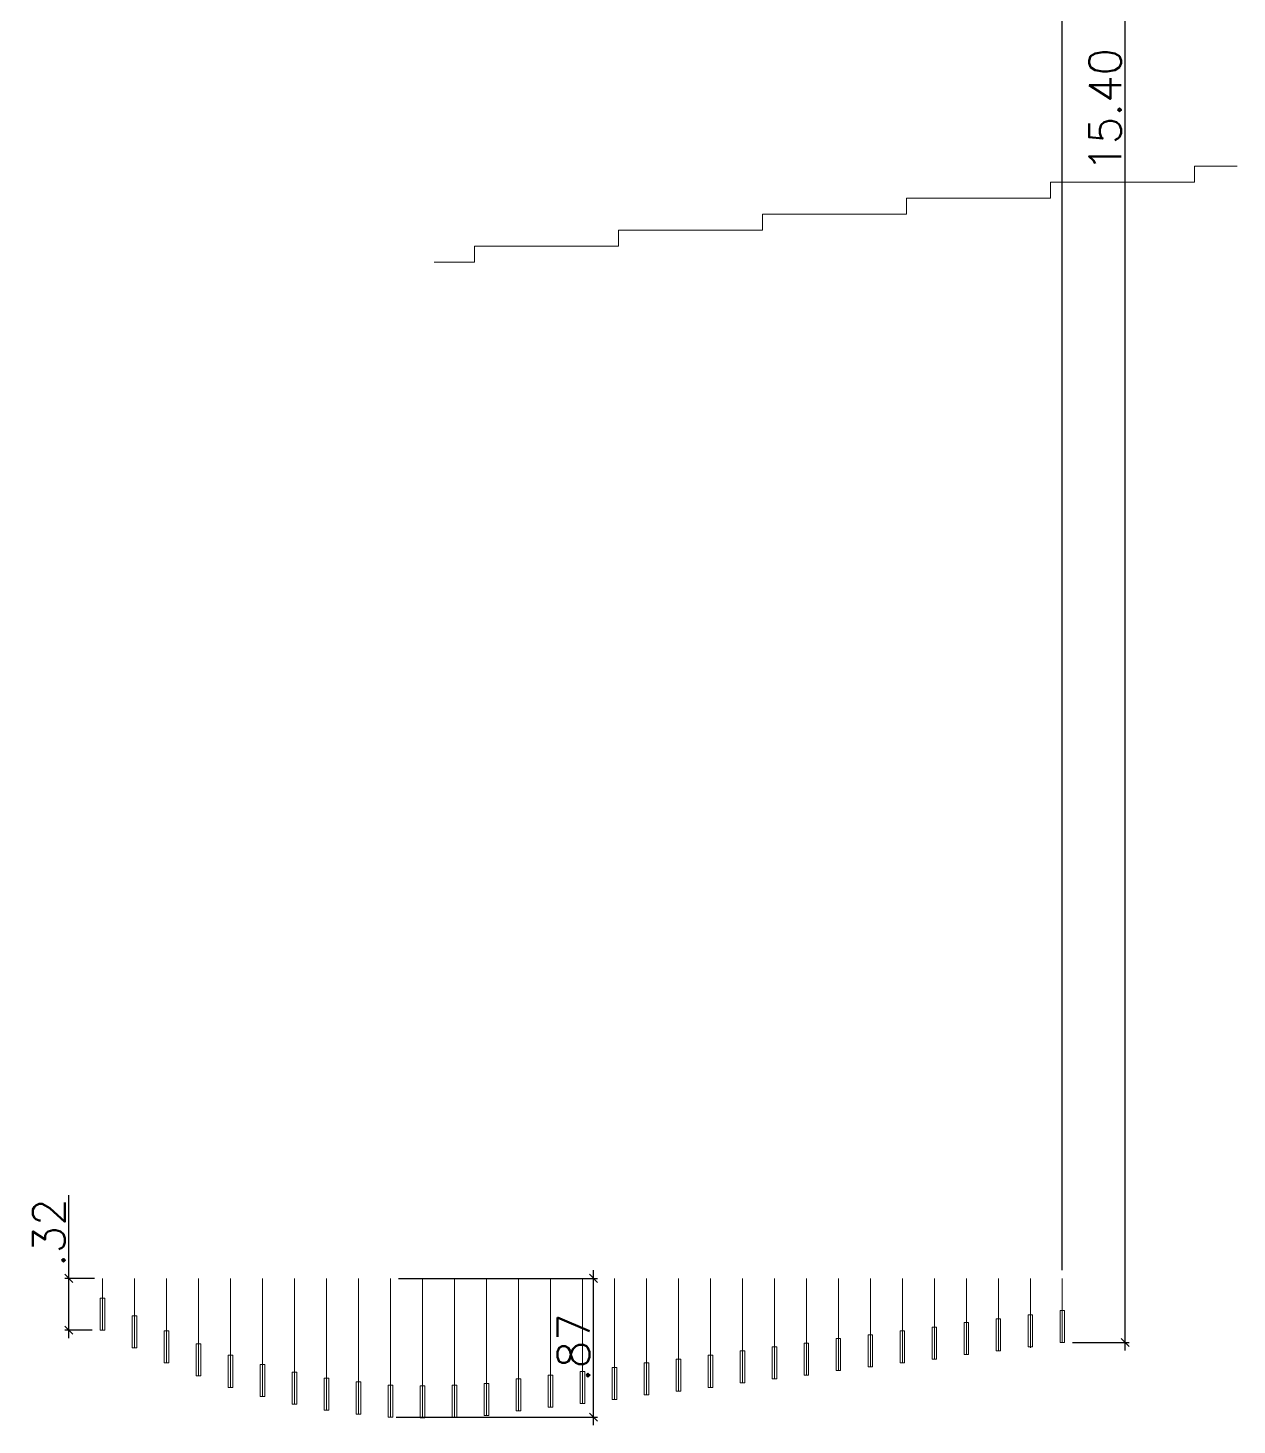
# Model space of a CAD drawing. Header units: millimetres. Extents: x 182 to 575, y -105 to 95.
# Drawn here: x 368.3 to 375.86, y -14.69 to -5.96 of the extents above; entities that cross this region are included whole.
import ezdxf

# ---------------------------------------------------------------- set-up
doc = ezdxf.new("R2010")
doc.units = ezdxf.units.MM
doc.header["$MEASUREMENT"] = 0
doc.layers.add('PDF_Geometry', color=7, linetype='Continuous')
doc.styles.add('SIMPLEX', font='simplex', dxfattribs={"height": 0.2})
doc.dimstyles.new('SA-25', dxfattribs={"dimtxt": 0.05, "dimasz": 0.05, "dimexe": 0.025, "dimexo": 0.05, "dimgap": 0.025, "dimtad": 1, "dimzin": 4, "dimdsep": 46, "dimtxsty": 'SIMPLEX', "dimblk": 'OBLIQUE', "dimcen": 0.025, "dimdle": 0.05, "dimclrt": 2, "dimaunit": 1, "dimadec": 3, "dimazin": 0, "dimtfac": 1, "dimtofl": 0, "dimtmove": 0, "dimatfit": 3, "dimldrblk": 'OPEN30', "dimfxl": 1, "dimtolj": 1, "dimtzin": 0, "dimarcsym": 0})

# ---------------------------------------------------------------- blocks, each defined once
blk = doc.blocks.new('A$C3405ee56')
at = {"layer": 'PDF_Geometry', "lineweight": 13}
for points in [[(0.2, 0), (0.2, -0.3238)], [(0.4, 0), (0.4, -0.4333)], [(0.6, 0), (0.6, -0.5286)], [(0.8, 0), (0.8, -0.6095)], [(1, 0), (1, -0.681)], [(1.2, 0), (1.2, -0.7381)], [(1.4, 0), (1.4, -0.7857)], [(1.6, 0), (1.6, -0.8238)], [(1.8, 0), (1.8, -0.8476)], [(2, 0), (2, -0.8667)], [(2.2, 0), (2.2, -0.8714)], [(2.4, 0), (2.4, -0.8667)], [(2.6, 0), (2.6, -0.8571)], [(2.8, 0), (2.8, -0.8286)], [(3, 0), (3, -0.8048)], [(3.2, 0), (3.2, -0.781)], [(3.4, 0), (3.4, -0.7571)], [(3.6, 0), (3.6, -0.7286)], [(3.8, 0), (3.8, -0.7048)], [(4, 0), (4, -0.681)], [(4.2, 0), (4.2, -0.6524)], [(4.4, 0), (4.4, -0.6286)], [(4.6, 0), (4.6, -0.6048)], [(4.8, 0), (4.8, -0.5762)], [(5, 0), (5, -0.5524)], [(5.2, 0), (5.2, -0.5286)], [(5.4, 0), (5.4, -0.5048)], [(5.6, 0), (5.6, -0.4762)], [(5.8, 0), (5.8, -0.4524)], [(6, 0), (6, -0.4333)], [(6.2, 0), (6.2, -0.4)]]:
    blk.add_lwpolyline(points, dxfattribs=at)
for points in [[(0.1857, -0.1238), (0.2, -0.1238), (0.2, -0.3238), (0.1857, -0.3238)], [(0.2143, -0.1238), (0.2, -0.1238), (0.2, -0.3238), (0.2143, -0.3238)], [(0.3857, -0.2333), (0.4, -0.2333), (0.4, -0.4333), (0.3857, -0.4333)], [(0.4143, -0.2333), (0.4, -0.2333), (0.4, -0.4333), (0.4143, -0.4333)], [(5.7857, -0.2524), (5.8, -0.2524), (5.8, -0.4524), (5.7857, -0.4524)], [(5.8143, -0.2524), (5.8, -0.2524), (5.8, -0.4524), (5.8143, -0.4524)], [(5.9857, -0.2286), (6, -0.2286), (6, -0.4286), (5.9857, -0.4286)], [(6.0143, -0.2286), (6, -0.2286), (6, -0.4286), (6.0143, -0.4286)], [(6.1857, -0.2), (6.2, -0.2), (6.2, -0.4), (6.1857, -0.4)], [(6.2143, -0.2), (6.2, -0.2), (6.2, -0.4), (6.2143, -0.4)], [(0.5857, -0.3286), (0.6, -0.3286), (0.6, -0.5286), (0.5857, -0.5286)], [(0.6143, -0.3286), (0.6, -0.3286), (0.6, -0.5286), (0.6143, -0.5286)], [(5.1857, -0.3286), (5.2, -0.3286), (5.2, -0.5286), (5.1857, -0.5286)], [(5.2143, -0.3286), (5.2, -0.3286), (5.2, -0.5286), (5.2143, -0.5286)], [(5.3857, -0.3048), (5.4, -0.3048), (5.4, -0.5048), (5.3857, -0.5048)], [(5.4143, -0.3048), (5.4, -0.3048), (5.4, -0.5048), (5.4143, -0.5048)], [(5.5857, -0.2762), (5.6, -0.2762), (5.6, -0.4762), (5.5857, -0.4762)], [(5.6143, -0.2762), (5.6, -0.2762), (5.6, -0.4762), (5.6143, -0.4762)], [(0.7857, -0.4095), (0.8, -0.4095), (0.8, -0.6095), (0.7857, -0.6095)], [(0.8143, -0.4095), (0.8, -0.4095), (0.8, -0.6095), (0.8143, -0.6095)], [(4.3857, -0.4286), (4.4, -0.4286), (4.4, -0.6286), (4.3857, -0.6286)], [(4.4143, -0.4286), (4.4, -0.4286), (4.4, -0.6286), (4.4143, -0.6286)], [(4.5857, -0.4048), (4.6, -0.4048), (4.6, -0.6048), (4.5857, -0.6048)], [(4.6143, -0.4048), (4.6, -0.4048), (4.6, -0.6048), (4.6143, -0.6048)], [(4.7857, -0.3762), (4.8, -0.3762), (4.8, -0.5762), (4.7857, -0.5762)], [(4.8143, -0.3762), (4.8, -0.3762), (4.8, -0.5762), (4.8143, -0.5762)], [(4.9857, -0.3524), (5, -0.3524), (5, -0.5524), (4.9857, -0.5524)], [(5.0143, -0.3524), (5, -0.3524), (5, -0.5524), (5.0143, -0.5524)], [(0.9857, -0.481), (1, -0.481), (1, -0.681), (0.9857, -0.681)], [(1.0143, -0.481), (1, -0.481), (1, -0.681), (1.0143, -0.681)], [(3.7857, -0.5048), (3.8, -0.5048), (3.8, -0.7048), (3.7857, -0.7048)], [(3.8143, -0.5048), (3.8, -0.5048), (3.8, -0.7048), (3.8143, -0.7048)], [(3.9857, -0.481), (4, -0.481), (4, -0.681), (3.9857, -0.681)], [(4.0143, -0.481), (4, -0.481), (4, -0.681), (4.0143, -0.681)], [(4.1857, -0.4524), (4.2, -0.4524), (4.2, -0.6524), (4.1857, -0.6524)], [(4.2143, -0.4524), (4.2, -0.4524), (4.2, -0.6524), (4.2143, -0.6524)], [(1.1857, -0.5381), (1.2, -0.5381), (1.2, -0.7381), (1.1857, -0.7381)], [(1.2143, -0.5381), (1.2, -0.5381), (1.2, -0.7381), (1.2143, -0.7381)], [(1.3857, -0.5857), (1.4, -0.5857), (1.4, -0.7857), (1.3857, -0.7857)], [(1.4143, -0.5857), (1.4, -0.5857), (1.4, -0.7857), (1.4143, -0.7857)], [(2.9857, -0.6048), (3, -0.6048), (3, -0.8048), (2.9857, -0.8048)], [(3.0143, -0.6048), (3, -0.6048), (3, -0.8048), (3.0143, -0.8048)], [(3.1857, -0.581), (3.2, -0.581), (3.2, -0.781), (3.1857, -0.781)], [(3.2143, -0.581), (3.2, -0.581), (3.2, -0.781), (3.2143, -0.781)], [(3.3857, -0.5571), (3.4, -0.5571), (3.4, -0.7571), (3.3857, -0.7571)], [(3.4143, -0.5571), (3.4, -0.5571), (3.4, -0.7571), (3.4143, -0.7571)], [(3.5857, -0.5286), (3.6, -0.5286), (3.6, -0.7286), (3.5857, -0.7286)], [(3.6143, -0.5286), (3.6, -0.5286), (3.6, -0.7286), (3.6143, -0.7286)], [(1.5857, -0.6238), (1.6, -0.6238), (1.6, -0.8238), (1.5857, -0.8238)], [(1.6143, -0.6238), (1.6, -0.6238), (1.6, -0.8238), (1.6143, -0.8238)], [(1.7857, -0.6476), (1.8, -0.6476), (1.8, -0.8476), (1.7857, -0.8476)], [(1.8143, -0.6476), (1.8, -0.6476), (1.8, -0.8476), (1.8143, -0.8476)], [(1.9857, -0.6667), (2, -0.6667), (2, -0.8667), (1.9857, -0.8667)], [(2.0143, -0.6667), (2, -0.6667), (2, -0.8667), (2.0143, -0.8667)], [(2.1857, -0.6714), (2.2, -0.6714), (2.2, -0.8714), (2.1857, -0.8714)], [(2.2143, -0.6714), (2.2, -0.6714), (2.2, -0.8714), (2.2143, -0.8714)], [(2.3857, -0.6667), (2.4, -0.6667), (2.4, -0.8667), (2.3857, -0.8667)], [(2.4143, -0.6667), (2.4, -0.6667), (2.4, -0.8667), (2.4143, -0.8667)], [(2.5857, -0.6571), (2.6, -0.6571), (2.6, -0.8571), (2.5857, -0.8571)], [(2.6143, -0.6571), (2.6, -0.6571), (2.6, -0.8571), (2.6143, -0.8571)], [(2.7857, -0.6286), (2.8, -0.6286), (2.8, -0.8286), (2.7857, -0.8286)], [(2.8143, -0.6286), (2.8, -0.6286), (2.8, -0.8286), (2.8143, -0.8286)]]:
    blk.add_lwpolyline(points, close=True, dxfattribs=at)
blk = doc.blocks.new('_Oblique')
at = {"color": 0, "linetype": 'ByBlock', "lineweight": -2}
blk.add_line((-0.5, -0.5), (0.5, 0.5), dxfattribs=at)
blk = doc.blocks.new('*D72')
at = {"color": 0, "lineweight": -2, "transparency": 16777216}
for p, q in [((370.6136, -13.7755), (371.858, -13.7755)), ((371.833, -14.6921), (371.833, -13.7255)), ((370.5993, -14.6421), (371.858, -14.6421))]:
    blk.add_line(p, q, dxfattribs=at)
at = {"layer": 'Defpoints', "color": 0, "transparency": 16777216}
for p in [(370.5636, -13.7755), (371.833, -13.7755), (370.5493, -14.6421)]:
    blk.add_point(p, dxfattribs=at)
at = {"color": 0, "lineweight": -2, "transparency": 16777216, "xscale": 0.05, "yscale": 0.05, "zscale": 0.05}
for p, rotation in [((371.833, -13.7755), 90), ((371.833, -14.6421), 270)]:
    blk.add_blockref('_Oblique', p, dxfattribs=dict(at, rotation=rotation))
at = {"color": 2, "transparency": 16777216, "insert": (371.708, -14.2088), "char_height": 0.2, "attachment_point": 5, "rotation": 90, "style": 'SIMPLEX'}
blk.add_mtext('\\A1;.87', dxfattribs=at)
blk = doc.blocks.new('_Open30')
at = {"color": 0, "linetype": 'ByBlock', "lineweight": -2}
for p, q in [((-1, 0.27), (0, 0)), ((0, 0), (-1, -0.27)), ((0, 0), (-1, 0))]:
    blk.add_line(p, q, dxfattribs=at)
blk = doc.blocks.new('*D73')
at = {"color": 0, "lineweight": -2, "transparency": 16777216}
for p, q in [((374.8279, 1.2245), (375.1804, 1.2245)), ((375.1554, -14.2255), (375.1554, 1.2745)), ((374.8279, -14.1755), (375.1804, -14.1755))]:
    blk.add_line(p, q, dxfattribs=at)
at = {"layer": 'Defpoints', "color": 0, "transparency": 16777216}
for p in [(374.7779, 1.2245), (375.1554, 1.2245), (374.7779, -14.1755)]:
    blk.add_point(p, dxfattribs=at)
at = {"color": 0, "lineweight": -2, "transparency": 16777216, "xscale": 0.05, "yscale": 0.05, "zscale": 0.05}
for p, rotation in [((375.1554, 1.2245), 90), ((375.1554, -14.1755), 270)]:
    blk.add_blockref('_Oblique', p, dxfattribs=dict(at, rotation=rotation))
at = {"color": 2, "transparency": 16777216, "insert": (375.0304, -6.4755), "char_height": 0.2, "attachment_point": 5, "rotation": 90, "style": 'SIMPLEX'}
blk.add_mtext('\\A1;15.40', dxfattribs=at)
blk = doc.blocks.new('*D74')
at = {"color": 0, "lineweight": -2, "transparency": 16777216}
for p, q in [((368.5537, -13.7755), (368.5537, -13.2564)), ((368.7136, -13.7755), (368.5287, -13.7755)), ((368.5537, -14.1493), (368.5537, -13.7755)), ((368.6993, -14.0993), (368.5287, -14.0993))]:
    blk.add_line(p, q, dxfattribs=at)
at = {"layer": 'Defpoints', "color": 0, "transparency": 16777216}
for p in [(368.5537, -13.7755), (368.7636, -13.7755), (368.7493, -14.0993)]:
    blk.add_point(p, dxfattribs=at)
at = {"color": 0, "lineweight": -2, "transparency": 16777216, "xscale": 0.05, "yscale": 0.05, "zscale": 0.05}
for p, rotation in [((368.5537, -13.7755), 90), ((368.5537, -14.0993), 270)]:
    blk.add_blockref('_Oblique', p, dxfattribs=dict(at, rotation=rotation))
at = {"color": 2, "transparency": 16777216, "insert": (368.4287, -13.4909), "char_height": 0.2, "attachment_point": 5, "rotation": 90, "style": 'SIMPLEX'}
blk.add_mtext('\\A1;.32', dxfattribs=at)
blk = doc.blocks.new('*D75')
at = {"color": 0, "lineweight": -2, "transparency": 16777216}
for p, q in [((368.7136, 1.8585), (374.8136, 1.8585)), ((368.7636, 1.2745), (368.7636, 1.8835)), ((374.7636, -13.7255), (374.7636, 1.8835))]:
    blk.add_line(p, q, dxfattribs=at)
at = {"layer": 'Defpoints', "color": 0, "transparency": 16777216}
for p in [(374.7636, 1.8585), (368.7636, 1.2245), (374.7636, -13.7755)]:
    blk.add_point(p, dxfattribs=at)
at = {"color": 0, "lineweight": -2, "transparency": 16777216, "xscale": 0.05, "yscale": 0.05, "zscale": 0.05, "rotation": 180}
blk.add_blockref('_Oblique', (368.7636, 1.8585), dxfattribs=at)
at = {"color": 0, "lineweight": -2, "transparency": 16777216, "xscale": 0.05, "yscale": 0.05, "zscale": 0.05}
blk.add_blockref('_Oblique', (374.7636, 1.8585), dxfattribs=at)
at = {"color": 2, "transparency": 16777216, "insert": (371.7636, 1.9835), "char_height": 0.2, "attachment_point": 5, "style": 'SIMPLEX'}
blk.add_mtext('\\A1;6.00', dxfattribs=at)

msp = doc.modelspace()

# ---------------------------------------------------------------- linework, layer by layer
at = {"layer": 'PDF_Geometry', "lineweight": 13}
msp.add_lwpolyline([(370.8369, -7.4278), (371.0893, -7.4278), (371.0893, -7.3278), (371.9893, -7.3278), (371.9893, -7.2278), (372.8893, -7.2278), (372.8893, -7.1278), (373.7893, -7.1278), (373.7893, -7.0278), (374.6893, -7.0278), (374.6893, -6.9278), (375.5893, -6.9278), (375.5893, -6.8278), (375.856, -6.8278)], dxfattribs=at)

# ---------------------------------------------------------------- block references
msp.add_blockref('A$C3405ee56', (368.5636, -13.7755))

# ---------------------------------------------------------------- dimensions: what is measured, and where the dimension line sits
dim = msp.add_linear_dim(base=(374.7636, 1.8585), p1=(368.7636, 1.2245), p2=(374.7636, -13.7755), dimstyle='SA-25')
dim.commit()
dim.dimension.update_dxf_attribs({"geometry": '*D75', "text_midpoint": (371.7636, 1.9835)})
for base, p1, p2, picture, middle in [((375.1554, 1.2245), (374.7779, -14.1755), (374.7779, 1.2245), '*D73', (375.0304, -6.4755)), ((368.5537, -13.7755), (368.7493, -14.0993), (368.7636, -13.7755), '*D74', (368.4287, -13.4909)), ((371.833, -13.7755), (370.5493, -14.6421), (370.5636, -13.7755), '*D72', (371.708, -14.2088))]:
    dim = msp.add_linear_dim(base=base, p1=p1, p2=p2, angle=90, dimstyle='SA-25')
    dim.commit()
    dim.dimension.update_dxf_attribs({"geometry": picture, "text_midpoint": middle})

doc.saveas('drawing.dxf')
